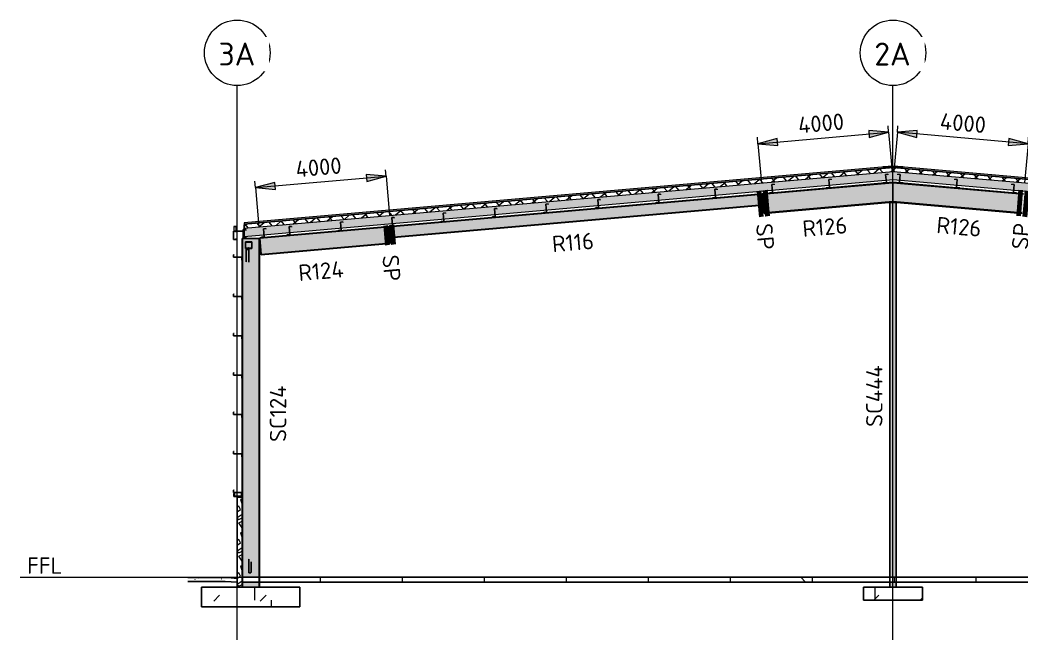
# Model space of a CAD drawing. Header units: millimetres. Extents: x 632 to 546626, y -3890 to 22200.
# Drawn here: x 280265 to 310822, y 3287 to 22200 of the extents above; entities that cross this region are included whole.
import ezdxf

# ---------------------------------------------------------------- set-up
doc = ezdxf.new("R2010")
doc.units = ezdxf.units.MM
for name, pattern in [('Dash', [7, 5, -2]), ('Hidden Double', [7, 5, -2]), ('Hidden Half', [3, 2, -1])]:
    doc.linetypes.add(name, pattern=pattern)
for name, color, linetype, lineweight in [('A-010-D_DIM', 211, 'Continuous', 13), ('A-010-D_DIM-200', 211, 'Continuous', 13), ('A-010-M_LINE', 90, 'Continuous', 13), ('A-200-M_WALL_EXT', 113, 'Continuous', 13), ('A-200-M_WALL_PAT', 111, 'Continuous', 13), ('A-230-H-FLOOR', 190, 'Continuous', 13), ('A-230-M_FLOOR', 192, 'Continuous', 13), ('A-230-MH_FLOOR', 190, 'Hidden Double', 13), ('A-270-M_ROOF', 132, 'Continuous', 13), ('S-160-M_FOUND', 171, 'Continuous', 13), ('S-160-MH_FOUND', 171, 'Hidden Half', 13), ('S-280-A_COLUMN', 171, 'Continuous', 18), ('S-280-A_STRUCT_FRAME', 2, 'Continuous', 18), ('S-280-M_COLUMN', 52, 'Continuous', 13), ('S-280-M_STRUCT_FRAME', 12, 'Continuous', 13), ('S-280-MH_COLUMN', 52, 'Hidden Half', 13), ('Z-000-T_TEXT', 131, 'Continuous', 25), ('Z-030-M_GRID', 191, 'Continuous', 13), ('Z-033_T_GRIDREF', 31, 'Continuous', 13), ('Z-230-A_LEVEL', 51, 'Continuous', 13), ('Z-230_A_LEVEL', 51, 'Continuous', 18)]:
    doc.layers.add(name, color=color, linetype=linetype, lineweight=lineweight)
doc.styles.add('ISOCPEUR_1', font='isocpeur.ttf', dxfattribs={"height": 700})
doc.styles.add('ISOCPEUR_2', font='isocpeur.ttf', dxfattribs={"height": 500})
doc.dimstyles.new('2_5___Arrow___Transparent', dxfattribs={"dimscale": 304.8, "dimtxt": 497.990588, "dimasz": 1.968504, "dimexe": 0.656168, "dimexo": 1.049869, "dimgap": 0.164042, "dimtad": 1, "dimdec": 0, "dimzin": 0, "dimdsep": 46, "dimtxsty": 'ISOCPEUR_2', "dimsah": 1, "dimcen": 0.09, "dimadec": 0, "dimazin": 0, "dimtfac": 1, "dimtdec": 4, "dimtix": 1, "dimtmove": 0, "dimatfit": 3, "dimfxl": 1, "dimtvp": 1, "dimtolj": 1, "dimtzin": 0, "dimlwd": 18, "dimlwe": 18, "dimarcsym": 2})
pattern_1 = [(45, (311928.6, 0), (-1414.214, 0), [750, -3000]), (45, (312928.6, 1000), (-1414.214, 0), [750, -3000]), (45, (313928.6, -300), (-1414.214, 0), [250, -2000]), (90, (313928.6, 500), (-500, 500), [500, -2000]), (315, (313928.6, 1000), (0, 2828.43), [500, -3000]), (0, (312928.6, 1000), (2000, 2000), [300, -1000]), (0, (310428.6, 2000), (2000, 2000), [300, -2000])]

# ---------------------------------------------------------------- blocks, each defined once
blk = doc.blocks.new('Ridge Capping - Ridge Capping-1882401-S6_501-SECTION A5')
at = {"layer": 'A-270-M_ROOF', "lineweight": 5, "transparency": 33554432}
blk.add_hatch(color=253, dxfattribs=at).paths.add_polyline_path([(4557998, 17716), (4558305, 17743), (4558612, 17716), (4558604, 17720), (4558302, 17745), (4558005, 17720)])
at = {"layer": 'A-270-M_ROOF', "color": 53, "lineweight": 5}
for p, q in [((4557998, 17716), (4558305, 17743)), ((4558305, 17746), (4558005, 17720)), ((4558604, 17720), (4558305, 17746)), ((4558305, 17743), (4558612, 17716)), ((4558005, 17720), (4557998, 17716)), ((4558612, 17716), (4558604, 17720))]:
    blk.add_line(p, q, dxfattribs=at)
blk = doc.blocks.new('25021-APA-ZZ-ZZ-M3-AR-000001_V3_rvt-5-S6_501-SECTION A5')
at = {"layer": 'A-270-M_ROOF', "transparency": 33554432}
for color, points in [(9, [(4578096, 15971), (4578096, 16011), (4558302, 17742), (4538514, 16011), (4538514, 15971), (4558305, 17703), (4577117, 16057)]), (253, [(4538228, 15749), (4538232, 15753), (4538209, 15766), (4538209, 15900), (4538264, 15900), (4538264, 15755), (4538514, 15755), (4538514, 15955), (4538509, 15955), (4538509, 15760), (4538269, 15760), (4538269, 15905), (4538204, 15905), (4538204, 15764)]), (253, [(4578381, 15748), (4578406, 15763), (4578406, 15904), (4578341, 15904), (4578341, 15759), (4578101, 15759), (4578101, 15954), (4578096, 15954), (4578096, 15754), (4578346, 15754), (4578346, 15899), (4578401, 15899), (4578401, 15766), (4578377, 15752)])]:
    blk.add_hatch(color=color, dxfattribs=at).paths.add_polyline_path(points)
at = {"layer": 'A-270-M_ROOF', "lineweight": 5}
h = blk.add_hatch(dxfattribs=at)
h.set_pattern_fill('FP_12', angle=-135, style=0, pattern_type=2)
h.set_pattern_definition([(40, (4563344.53, 1e-06), (-192.8363, 229.8133), []), (130, (4563344.53, 1e-06), (-229.8133, -192.8363), [])])
h.paths.add_polyline_path([(4538514, 15851), (4558305, 17582), (4578096, 15851), (4578096, 15971), (4558302, 17702), (4538514, 15971)])
at = {"layer": 'A-270-M_ROOF', "lineweight": 5, "transparency": 33554432}
blk.add_hatch(color=254, dxfattribs=at).paths.add_polyline_path([(4538514, 15600), (4558305, 17331), (4578096, 15600), (4578096, 15851), (4558302, 17582), (4538514, 15851), (4538514, 15685)])
at = {"layer": 'A-270-M_ROOF', "color": 53, "lineweight": 5}
for p, q in [((4558305, 17743), (4538514, 16011)), ((4578096, 16011), (4558305, 17743)), ((4558305, 17703), (4538514, 15971)), ((4538514, 15971), (4558305, 17703)), ((4538514, 15851), (4558305, 17582)), ((4578096, 15971), (4558305, 17703)), ((4558305, 17703), (4578096, 15971)), ((4558305, 17582), (4578096, 15851)), ((4538514, 15600), (4558305, 17331)), ((4558305, 17331), (4578096, 15600)), ((4538204, 15905), (4538204, 15764)), ((4538269, 15905), (4538204, 15905)), ((4538209, 15766), (4538209, 15900)), ((4538209, 15900), (4538264, 15900)), ((4538264, 15900), (4538264, 15755)), ((4538269, 15760), (4538269, 15905)), ((4538514, 15955), (4538509, 15955)), ((4538509, 15955), (4538509, 15760)), ((4538514, 16011), (4538514, 15971)), ((4538514, 15971), (4538514, 15600)), ((4538514, 15755), (4538514, 15955)), ((4578096, 15971), (4578096, 16011)), ((4578096, 15600), (4578096, 15971)), ((4578101, 15954), (4578096, 15954)), ((4578096, 15954), (4578096, 15754)), ((4578101, 15759), (4578101, 15954)), ((4578406, 15904), (4578341, 15904)), ((4578341, 15904), (4578341, 15759)), ((4578346, 15754), (4578346, 15899)), ((4578346, 15899), (4578401, 15899)), ((4578401, 15899), (4578401, 15766)), ((4578406, 15763), (4578406, 15904)), ((4538204, 15764), (4538228, 15749)), ((4538232, 15753), (4538209, 15766)), ((4538228, 15749), (4538232, 15753)), ((4538264, 15755), (4538514, 15755)), ((4538509, 15760), (4538269, 15760)), ((4578096, 15754), (4578346, 15754)), ((4578341, 15759), (4578101, 15759)), ((4578401, 15766), (4578377, 15752)), ((4578377, 15752), (4578381, 15748)), ((4578381, 15748), (4578406, 15763))]:
    blk.add_line(p, q, dxfattribs=at)
blk.add_blockref('Ridge Capping - Ridge Capping-1882401-S6_501-SECTION A5', (0, 0), dxfattribs=at)
blk = doc.blocks.new('NRP_Framing-Steel-Purlin Z - G915 - EZ250-19-4082401-S6_501-SECTION A5')
at = {"layer": 'S-280-M_STRUCT_FRAME', "color": 92, "lineweight": 25}
for p, q in [((4538195, 7861), (4538216, 7861)), ((4538195, 7790), (4538195, 7861)), ((4538195, 7861), (4538216, 7861)), ((4538195, 7790), (4538195, 7861)), ((4538445, 7790), (4538195, 7790)), ((4538445, 7790), (4538195, 7790)), ((4538424, 7714), (4538445, 7714)), ((4538424, 7714), (4538445, 7714)), ((4538445, 7714), (4538445, 7790)), ((4538445, 7714), (4538445, 7790))]:
    blk.add_line(p, q, dxfattribs=at)
blk = doc.blocks.new('NRP_Framing-Steel-Purlin Z - G914 - EZ250-15-4082369-S6_501-SECTION A5')
at = {"layer": 'S-280-M_STRUCT_FRAME', "color": 150, "lineweight": 25}
for p, q in [((4538194.614304, 15039.7), (4538214.614304, 15039.7)), ((4538194.614304, 14968.7), (4538194.614304, 15039.7)), ((4538194.614304, 15039.7), (4538214.614304, 15039.7)), ((4538194.614304, 14968.7), (4538194.614304, 15039.7)), ((4538444.614304, 14968.7), (4538194.614304, 14968.7)), ((4538444.614304, 14968.7), (4538194.614304, 14968.7)), ((4538425.114304, 14892.7), (4538444.614304, 14892.7)), ((4538425.114304, 14892.7), (4538444.614304, 14892.7)), ((4538444.614304, 14892.7), (4538444.614304, 14968.7)), ((4538444.614304, 14892.7), (4538444.614304, 14968.7))]:
    blk.add_line(p, q, dxfattribs=at)
blk = doc.blocks.new('NRP_Framing-Steel-Purlin Z - G915 - EZ250-19-4082402-S6_501-SECTION A5')
at = {"layer": 'S-280-M_STRUCT_FRAME', "color": 92, "lineweight": 25}
for p, q in [((4538194.614304, 11439.7), (4538215.614304, 11439.7)), ((4538194.614304, 11368.7), (4538194.614304, 11439.7)), ((4538194.614304, 11439.7), (4538215.614304, 11439.7)), ((4538194.614304, 11368.7), (4538194.614304, 11439.7)), ((4538444.614304, 11368.7), (4538194.614304, 11368.7)), ((4538444.614304, 11368.7), (4538194.614304, 11368.7)), ((4538444.614304, 11292.7), (4538444.614304, 11368.7)), ((4538444.614304, 11292.7), (4538444.614304, 11368.7)), ((4538423.614304, 11292.7), (4538444.614304, 11292.7)), ((4538423.614304, 11292.7), (4538444.614304, 11292.7))]:
    blk.add_line(p, q, dxfattribs=at)
blk = doc.blocks.new('NRP_Framing-Steel-Purlin C - G946 - EC250-24-4082628-S6_501-SECTION A5')
at = {"layer": 'S-280-M_STRUCT_FRAME', "color": 1, "lineweight": 25}
for p, q in [((4538195, 15756), (4538195, 15506)), ((4538195, 15756), (4538268, 15756)), ((4538268, 15756), (4538268, 15732)), ((4538195, 15506), (4538268, 15506)), ((4538268, 15530), (4538268, 15506))]:
    blk.add_line(p, q, dxfattribs=at)
blk = doc.blocks.new('NRP_Framing-Steel-PFC - B308 - 250PFC-4155613-S6_501-SECTION A5')
at = {"layer": 'S-280-M_STRUCT_FRAME', "linetype": 'Dash', "lineweight": 25}
blk.add_hatch(color=256, dxfattribs=at).paths.add_polyline_path([(4538205, 7661), (4538455, 7661), (4538455, 7751), (4538440, 7751), (4538440, 7669), (4538220, 7669), (4538220, 7751), (4538205, 7751)])
at = {"layer": 'S-280-M_STRUCT_FRAME', "lineweight": 25}
for p, q in [((4538205, 7751), (4538205, 7661)), ((4538220, 7751), (4538205, 7751)), ((4538205, 7661), (4538455, 7661)), ((4538220, 7669), (4538220, 7751)), ((4538440, 7669), (4538220, 7669)), ((4538455, 7751), (4538440, 7751)), ((4538440, 7751), (4538440, 7669)), ((4538455, 7661), (4538455, 7751))]:
    blk.add_line(p, q, dxfattribs=at)
blk = doc.blocks.new('NRP_Column-Steel-SHS - SC444 - 200x200x6_0SHS-4110093-S6_501-SECTION A5')
at = {"layer": 'S-280-MH_COLUMN', "lineweight": 25}
for p, q in [((4558211, 16637), (4558211, 5200)), ((4558399, 16637), (4558399, 5200)), ((4558211, 5200), (4558211, 5050)), ((4558399, 5200), (4558399, 5050)), ((4558211, 5050), (4558211, 4900)), ((4558399, 5050), (4558399, 4900))]:
    blk.add_line(p, q, dxfattribs=at)
blk = doc.blocks.new('NRP_Foundation-Pad Footing Fibre _v2_ - PF4 -1800 x 1800 x 400d-3893011-S6_501-SECTION A5')
at = {"layer": 'S-160-M_FOUND'}
h = blk.add_hatch(dxfattribs=at)
h.set_pattern_fill('FP_15', color=256, style=0, pattern_type=2)
h.set_pattern_definition([(45, (4563344.5, 0), (-1414.21, 0), [750, -3000]), (45, (4564344.5, 1000), (-1414.21, 0), [750, -3000]), (45, (4565344.5, -300), (-1414.21, 0), [250, -2000]), (90, (4565344.53, 500), (-500, 500), [500, -2000]), (315, (4565344.5, 1000), (0, 2828.43), [500, -3000]), (0, (4564344.5, 1000), (2000, 2000), [300, -1000]), (0, (4561844.5, 2000), (2000, 2000), [300, -2000])])
h.paths.add_polyline_path([(4558302, 4500), (4559205, 4500), (4559205, 4900), (4557405, 4900), (4557405, 4500)])
at = {"layer": 'S-160-M_FOUND', "lineweight": 25}
for p, q in [((4559205, 4900), (4557405, 4900)), ((4557405, 4900), (4557405, 4500)), ((4559205, 4500), (4559205, 4900)), ((4557405, 4500), (4559205, 4500))]:
    blk.add_line(p, q, dxfattribs=at)
blk = doc.blocks.new('NRP_Framing-Steel-EA - WB725 - 75x75x8EA-3966785-S6_501-SECTION A5')
at = {"layer": 'S-280-M_STRUCT_FRAME', "linetype": 'Dash', "lineweight": 25}
for p, q in [((4538655, 5763), (4538655, 5386)), ((4538663, 5763), (4538663, 5386)), ((4538730, 5669), (4538730, 5338)), ((4538663, 5386), (4538655, 5386)), ((4538655, 5386), (4538655, 5333)), ((4538655, 5333), (4538730, 5333)), ((4538663, 5338), (4538663, 5386)), ((4538730, 5338), (4538663, 5338)), ((4538730, 5333), (4538730, 5338))]:
    blk.add_line(p, q, dxfattribs=at)
blk = doc.blocks.new('NRP_Framing-Steel-EA - WB725 - 75x75x8EA-3966786-S6_501-SECTION A5')
at = {"layer": 'S-280-M_STRUCT_FRAME', "linetype": 'Dash', "lineweight": 25}
for p, q in [((4538647, 15207), (4538580, 15207)), ((4538580, 15207), (4538580, 15201)), ((4538580, 15201), (4538655, 15201)), ((4538580, 15201), (4538580, 14814)), ((4538655, 15255), (4538647, 15255)), ((4538647, 15255), (4538647, 15207)), ((4538655, 15201), (4538655, 15255)), ((4538655, 14814), (4538655, 15201))]:
    blk.add_line(p, q, dxfattribs=at)
blk = doc.blocks.new('NRP_Framing-Steel-Purlin C - P946 - EC250-24-4110020-S6_501-SECTION A5')
at = {"layer": 'S-280-M_STRUCT_FRAME', "color": 1, "lineweight": 25}
for p, q in [((4538490, 15808), (4538490, 15558)), ((4538490, 15808), (4538563, 15808)), ((4538510, 15683), (4538510, 15683)), ((4538563, 15808), (4538563, 15784)), ((4538490, 15558), (4538563, 15558)), ((4538563, 15582), (4538563, 15558))]:
    blk.add_line(p, q, dxfattribs=at)
at = {"layer": 'S-280-M_STRUCT_FRAME', "color": 1, "linetype": 'Dash', "lineweight": 25}
blk.add_line((4538510, 15683), (4538510, 15683), dxfattribs=at)
blk = doc.blocks.new('NRP_Framing-Steel-Purlin Z - P915 - EZ250-19-V62-S6_501-SECTION A5')
at = {"layer": 'S-280-M_STRUCT_FRAME', "color": 92, "lineweight": 25}
blk.add_line((4549312, 16598), (4549312, 16598), dxfattribs=at)
at = {"layer": 'S-280-M_STRUCT_FRAME', "color": 92, "linetype": 'Dash', "lineweight": 25}
blk.add_line((4549312, 16598), (4549312, 16598), dxfattribs=at)
blk = doc.blocks.new('NRP_Framing-Steel-Purlin Z - P915 - EZ250-19-V64-S6_501-SECTION A5')
at = {"layer": 'S-280-M_STRUCT_FRAME', "color": 92, "lineweight": 25}
for p, q in [((4549301, 16723), (4549371, 16729)), ((4549301, 16723), (4549371, 16729)), ((4549322, 16474), (4549301, 16723)), ((4549322, 16474), (4549301, 16723)), ((4549312, 16599), (4549312, 16599)), ((4549371, 16729), (4549373, 16708)), ((4549371, 16729), (4549373, 16708)), ((4549245, 16488), (4549247, 16467)), ((4549245, 16488), (4549247, 16467)), ((4549247, 16467), (4549322, 16474)), ((4549247, 16467), (4549322, 16474))]:
    blk.add_line(p, q, dxfattribs=at)
at = {"layer": 'S-280-M_STRUCT_FRAME', "color": 92, "linetype": 'Dash', "lineweight": 25}
blk.add_line((4549312, 16599), (4549312, 16599), dxfattribs=at)
blk = doc.blocks.new('NRP_Framing-Steel-Purlin Z - P914 - EZ250-15-V66-S6_501-SECTION A5')
at = {"layer": 'S-280-M_STRUCT_FRAME', "color": 150, "lineweight": 25}
blk.add_line((4558092, 17367), (4558092, 17367), dxfattribs=at)
at = {"layer": 'S-280-M_STRUCT_FRAME', "color": 150, "linetype": 'Dash', "lineweight": 25}
blk.add_line((4558092, 17367), (4558092, 17367), dxfattribs=at)
blk = doc.blocks.new('NRP_Framing-Steel-Purlin Z - P914 - EZ250-15-V67-S6_501-SECTION A5')
at = {"layer": 'S-280-M_STRUCT_FRAME', "color": 150, "lineweight": 25}
for p, q in [((4558081, 17491), (4558152, 17497)), ((4558081, 17491), (4558152, 17497)), ((4558103, 17242), (4558081, 17491)), ((4558103, 17242), (4558081, 17491)), ((4558152, 17497), (4558154, 17477)), ((4558152, 17497), (4558154, 17477)), ((4558026, 17255), (4558027, 17236)), ((4558026, 17255), (4558027, 17236)), ((4558027, 17236), (4558103, 17242)), ((4558027, 17236), (4558103, 17242)), ((4558092, 17367), (4558092, 17367))]:
    blk.add_line(p, q, dxfattribs=at)
at = {"layer": 'S-280-M_STRUCT_FRAME', "color": 150, "linetype": 'Dash', "lineweight": 25}
blk.add_line((4558092, 17367), (4558092, 17367), dxfattribs=at)
blk = doc.blocks.new('NRP_Framing-Steel-Purlin Z - P914 - EZ250-15-V68-S6_501-SECTION A5')
at = {"layer": 'S-280-M_STRUCT_FRAME', "color": 150, "lineweight": 25}
blk.add_line((4558517, 17367), (4558517, 17367), dxfattribs=at)
at = {"layer": 'S-280-M_STRUCT_FRAME', "color": 150, "linetype": 'Dash', "lineweight": 25}
blk.add_line((4558517, 17367), (4558517, 17367), dxfattribs=at)
blk = doc.blocks.new('NRP_Framing-Steel-Purlin Z - P914 - EZ250-15-V69-S6_501-SECTION A5')
at = {"layer": 'S-280-M_STRUCT_FRAME', "color": 150, "lineweight": 25}
for p, q in [((4558457, 17497), (4558456, 17477)), ((4558457, 17497), (4558456, 17477)), ((4558528, 17491), (4558457, 17497)), ((4558528, 17491), (4558457, 17497)), ((4558506, 17242), (4558528, 17491)), ((4558506, 17242), (4558528, 17491)), ((4558582, 17236), (4558506, 17242)), ((4558582, 17236), (4558506, 17242)), ((4558517, 17367), (4558517, 17367)), ((4558584, 17255), (4558582, 17236)), ((4558584, 17255), (4558582, 17236))]:
    blk.add_line(p, q, dxfattribs=at)
at = {"layer": 'S-280-M_STRUCT_FRAME', "color": 150, "linetype": 'Dash', "lineweight": 25}
blk.add_line((4558517, 17367), (4558517, 17367), dxfattribs=at)
blk = doc.blocks.new('NRP_Framing-Steel-Purlin Z - P915 - EZ250-19-4038796-S6_501-SECTION A5')
at = {"layer": 'S-280-M_STRUCT_FRAME', "color": 92, "lineweight": 25}
for p, q in [((4539050, 15596), (4539052, 15575)), ((4539050, 15596), (4539052, 15575)), ((4539105, 15831), (4539176, 15837)), ((4539105, 15831), (4539176, 15837)), ((4539127, 15582), (4539105, 15831)), ((4539127, 15582), (4539105, 15831)), ((4539116, 15707), (4539116, 15707)), ((4539176, 15837), (4539178, 15816)), ((4539176, 15837), (4539178, 15816)), ((4539052, 15575), (4539127, 15582)), ((4539052, 15575), (4539127, 15582))]:
    blk.add_line(p, q, dxfattribs=at)
at = {"layer": 'S-280-M_STRUCT_FRAME', "color": 92, "linetype": 'Dash', "lineweight": 25}
blk.add_line((4539116, 15707), (4539116, 15707), dxfattribs=at)
blk = doc.blocks.new('Grid - NRP_Grid-Head-320187-S6_501-SECTION A5')
at = {"layer": 'Z-033_T_GRIDREF'}
blk.add_circle((4578305, 21200), 1000, dxfattribs=at)
blk = doc.blocks.new('DIMBLOCK17-S6_501-SECTION A5')
at = {"layer": 'A-010-D_DIM-200', "lineweight": 18}
for points in [[(291432, 17434), (290825, 17487), (290843, 17277)], [(287447, 17086), (288054, 17032), (288036, 17243)]]:
    blk.add_hatch(color=256, dxfattribs=at).paths.add_polyline_path(points)
for p, q in [((287447, 17086), (291432, 17434)), ((291432, 17434), (290825, 17487)), ((290825, 17487), (290843, 17277)), ((290843, 17277), (291432, 17434)), ((291432, 17434), (291414, 17633)), ((291432, 17434), (291537, 16238)), ((287447, 17086), (287430, 17285)), ((288036, 17243), (287447, 17086)), ((288054, 17032), (288036, 17243)), ((287447, 17086), (288054, 17032)), ((287447, 17086), (287552, 15889))]:
    blk.add_line(p, q, dxfattribs=at)
at = {"layer": 'A-010-D_DIM-200', "color": 0, "lineweight": 18, "insert": (288648, 17897), "char_height": 500, "width": 1758.29, "attachment_point": 1, "rotation": 5, "line_spacing_factor": 1.149209, "style": 'ISOCPEUR_2'}
blk.add_mtext('4000', dxfattribs=at)
blk = doc.blocks.new('DIMBLOCK18-S6_501-SECTION A5')
at = {"layer": 'A-010-D_DIM-200', "lineweight": 18}
for points in [[(306755, 18775), (306148, 18828), (306167, 18617)], [(302770, 18426), (303377, 18373), (303359, 18584)]]:
    blk.add_hatch(color=256, dxfattribs=at).paths.add_polyline_path(points)
for p, q in [((306755, 18775), (306738, 18974)), ((302770, 18426), (306755, 18775)), ((306755, 18775), (306148, 18828)), ((306148, 18828), (306167, 18617)), ((306167, 18617), (306755, 18775)), ((306755, 18775), (306860, 17579)), ((302770, 18426), (302753, 18625)), ((303359, 18584), (302770, 18426)), ((302770, 18426), (303377, 18373)), ((302770, 18426), (302875, 17230)), ((303377, 18373), (303359, 18584))]:
    blk.add_line(p, q, dxfattribs=at)
at = {"layer": 'A-010-D_DIM-200', "color": 0, "lineweight": 18, "insert": (303972, 19237), "char_height": 500, "width": 1758.29, "attachment_point": 1, "rotation": 5, "line_spacing_factor": 1.149209, "style": 'ISOCPEUR_2'}
blk.add_mtext('4000', dxfattribs=at)
blk = doc.blocks.new('DIMBLOCK19-S6_501-SECTION A5')
at = {"layer": 'A-010-D_DIM-200', "lineweight": 18}
for points in [[(307022, 18775), (307611, 18617), (307629, 18828)], [(311007, 18426), (310418, 18584), (310400, 18373)]]:
    blk.add_hatch(color=256, dxfattribs=at).paths.add_polyline_path(points)
for p, q in [((307022, 18775), (307039, 18974)), ((307022, 18775), (306917, 17579)), ((307629, 18828), (307022, 18775)), ((311007, 18426), (307022, 18775)), ((307022, 18775), (307611, 18617)), ((307611, 18617), (307629, 18828)), ((310418, 18584), (310400, 18373)), ((310400, 18373), (311007, 18426)), ((311007, 18426), (310418, 18584)), ((311007, 18426), (310902, 17230)), ((311007, 18426), (311024, 18625))]:
    blk.add_line(p, q, dxfattribs=at)
at = {"layer": 'A-010-D_DIM-200', "color": 0, "lineweight": 18, "insert": (308346, 19365), "char_height": 500, "width": 1758.29, "attachment_point": 1, "rotation": 355, "line_spacing_factor": 1.149209, "style": 'ISOCPEUR_2'}
blk.add_mtext('4000', dxfattribs=at)
blk = doc.blocks.new('NRP_Splice _v3_ - NRP_Splice-3209833-S6_501-SECTION A5')
at = {"layer": 'Z-000-T_TEXT', "lineweight": 70}
for p, q in [((4542824, 15931), (4542876, 15334)), ((4542824, 15931), (4542876, 15334)), ((4543023, 15949), (4543075, 15351)), ((4543075, 15351), (4543023, 15949))]:
    blk.add_line(p, q, dxfattribs=at)
blk = doc.blocks.new('NRP_Splice _v3_ - NRP_Splice-3927271-S6_501-SECTION A5')
at = {"layer": 'Z-000-T_TEXT', "lineweight": 70}
for p, q in [((4554212, 16991), (4554281, 16194)), ((4554212, 16991), (4554281, 16194)), ((4554411, 17008), (4554481, 16212)), ((4554481, 16212), (4554411, 17008))]:
    blk.add_line(p, q, dxfattribs=at)
blk = doc.blocks.new('NRP_Splice _v3_ - NRP_Splice-3927285-S6_501-SECTION A5')
at = {"layer": 'Z-000-T_TEXT', "lineweight": 70}
for p, q in [((4562198, 17008), (4562129, 16212)), ((4562198, 17008), (4562129, 16212)), ((4562398, 16991), (4562328, 16194)), ((4562328, 16194), (4562398, 16991))]:
    blk.add_line(p, q, dxfattribs=at)

msp = doc.modelspace()

# ---------------------------------------------------------------- hatches: boundary and pattern name
at = {"layer": 'A-200-M_WALL_PAT'}
h = msp.add_hatch(dxfattribs=at)
h.set_pattern_fill('FP_22', color=250, angle=116.56505, style=0, pattern_type=2)
h.set_pattern_definition([(296.565, (312182.6, 152.4), (5e-05, 1016), [113.592, -2158.253]), (33.69, (312233.4, 50.8), (7e-05, 1016), [183.16, -3480.08]), (33.69, (313249.4, 50.8), (7e-05, 1016), [183.16, -3480.08]), (33.69, (314265.4, 50.8), (7e-05, 1016), [183.16, -3480.08]), (116.565, (312385.8, 152.4), (5e-05, 1016), [113.592, -2158.253]), (213.69, (312335, 254), (7e-05, 1016), [183.16, -3480.08]), (213.69, (313351, 254), (7e-05, 1016), [183.16, -3480.08]), (213.69, (314367, 254), (7e-05, 1016), [183.16, -3480.08]), (26.565, (312589, 152.4), (5e-05, 1016), [227.185, -2044.66]), (26.565, (313605, 152.4), (5e-05, 1016), [227.185, -2044.66]), (270, (312792.2, 254), (1016, 0.0009), [101.6, -914.4]), (225, (312792.2, 152.4), (-0.002, 1016), [143.684, -1293.157]), (135, (312690.6, 50.8), (-0.0009, 1016), [143.684, -1293.157]), (288.435, (312385.8, 457.2), (-0.002, 1015.9997), [160.644, -3052.23]), (18.435, (312436.6, 304.8), (-0.002, 1016), [160.64, -3052.23]), (18.435, (313452.6, 304.8), (-0.002, 1016), [160.64, -3052.23]), (18.435, (314468.6, 304.8), (-0.002, 1016), [160.64, -3052.23]), (135, (312589, 355.6), (-0.0009, 1016), [143.684, -1293.157]), (180, (312487.4, 457.2), (0.0009, -1016), [101.6, -914.4]), (251.565, (312131.8, 711.2), (0.0004, 1015.9997), [160.644, -3052.23]), (315, (312081, 558.8), (-0.0009, 1016), [143.684, -1293.157]), (71.565, (312182.6, 457.2), (0.0004, 1015.9997), [160.644, -3052.23]), (135, (312233.4, 609.6), (-0.0009, 1016), [143.684, -1293.157]), (225, (312538.2, 711.2), (-0.002, 1016), [143.684, -1293.157]), (123.69, (312436.6, 609.6), (7e-05, 1016), [183.16, -3480.08]), (123.69, (313452.6, 609.6), (7e-05, 1016), [183.16, -3480.08]), (26.565, (312335, 762), (5e-05, 1016), [113.59, -2158.25]), (26.565, (313351, 762), (5e-05, 1016), [113.59, -2158.25]), (315, (312436.6, 812.8), (-0.0009, 1016), [143.684, -1293.157]), (213.69, (312893.8, 965.2), (7e-05, 1016), [183.16, -3480.08]), (213.69, (313909.8, 965.2), (7e-05, 1016), [183.16, -3480.08]), (213.69, (314925.8, 965.2), (7e-05, 1016), [183.16, -3480.08]), (296.565, (312741.4, 863.6), (5e-05, 1016), [113.592, -2158.253]), (45, (312792.2, 762), (-0.0009, 1016), [143.684, -1293.157]), (90, (312893.8, 863.6), (-1016, -0.0009), [101.6, -914.4]), (213.69, (312436.6, 1016), (7e-05, 1016), [183.16, -3480.08]), (213.69, (313452.6, 1016), (7e-05, 1016), [183.16, -3480.08]), (213.69, (314468.6, 1016), (7e-05, 1016), [183.16, -3480.08]), (315, (312284.2, 914.4), (-0.0009, 1016), [71.842, -1365]), (26.565, (312335, 863.6), (5e-05, 1016), [113.59, -2158.25]), (26.565, (313351, 863.6), (5e-05, 1016), [113.59, -2158.25]), (90, (312436.6, 914.4), (-1016, -0.0009), [101.6, -914.4]), (333.435, (312030.2, 965.2), (-0.002, 1016), [113.59, -2158.25]), (333.435, (313046.2, 965.2), (-0.002, 1016), [113.59, -2158.25]), (243.435, (312131.8, 914.4), (-0.002, 1016), [113.592, -2158.253]), (161.565, (312081, 812.8), (0.0004, 1016), [160.64, -3052.23]), (161.565, (313097, 812.8), (0.0004, 1016), [160.64, -3052.23]), (161.565, (314113, 812.8), (0.0004, 1016), [160.64, -3052.23]), (45, (311928.6, 863.6), (-0.0009, 1016), [143.684, -1293.157]), (26.565, (311979.4, -9e-05), (5e-05, 1016), [113.59, -2158.25]), (26.565, (312995.4, -0.0001), (5e-05, 1016), [113.59, -2158.25]), (116.565, (312081, 50.8), (5e-05, 1016), [113.592, -2158.253]), (206.565, (312030.2, 152.4), (5e-05, 1016), [113.59, -2158.25]), (206.565, (313046.2, 152.4), (5e-05, 1016), [113.59, -2158.25]), (296.565, (311928.6, 101.6), (5e-05, 1016), [113.592, -2158.253]), (14.036, (312690.6, 457.2), (0.003, 1016), [209.45, -3979.62]), (14.036, (313706.6, 457.2), (0.003, 1016), [209.45, -3979.62]), (14.036, (314722.6, 457.2), (0.003, 1016), [209.45, -3979.62]), (14.036, (315738.6, 457.2), (0.003, 1016), [209.45, -3979.62]), (135, (312893.8, 508), (-0.0009, 1016), [143.684, -1293.157]), (198.435, (312792.2, 609.6), (-0.002, 1016), [160.64, -3052.23]), (198.435, (313808.2, 609.6), (-0.002, 1016), [160.64, -3052.23]), (198.435, (314824.2, 609.6), (-0.002, 1016), [160.64, -3052.23]), (296.565, (312639.8, 558.8), (5e-05, 1016), [113.592, -2158.253]), (333.435, (311979.4, 304.8), (-0.002, 1016), [113.59, -2158.25]), (333.435, (312995.4, 304.8), (-0.002, 1016), [113.59, -2158.25]), (45, (312081, 254), (-0.0009, 1016), [71.842, -1365]), (116.565, (312131.8, 304.8), (5e-05, 1016), [113.592, -2158.253]), (225, (312081, 406.4), (-0.002, 1016), [143.684, -1293.157])])
h.paths.add_polyline_path([(286888.7, 4900), (287038.7, 4900), (287038.7, 7640), (286888.7, 7640), (286888.7, 5043.7)])
at = {"layer": 'A-230-H-FLOOR', "lineweight": 5}
for points in [[(285383.6, 5187.6), (286524.6, 5187.6), (286347.3, 5196.2), (285383.6, 5196.2)], [(286888.7, 5045.3), (286888.3, 5046.9), (286865.4, 5046.9)]]:
    msp.add_hatch(color=256, dxfattribs=at).paths.add_polyline_path(points)
at = {"layer": 'A-230-H-FLOOR'}
h = msp.add_hatch(dxfattribs=at)
h.set_pattern_fill('FP_15', color=256, style=0, pattern_type=2)
h.set_pattern_definition(pattern_1)
h.paths.add_polyline_path([(323013.3, 5050), (326738.7, 5050), (326738.7, 5200), (287038.7, 5200), (287038.7, 5050), (317637.7, 5050)])
h = msp.add_hatch(dxfattribs=at)
h.set_pattern_fill('FP_16', color=256, style=0, pattern_type=2)
h.set_pattern_definition([(50, (311928.6, 0), (728.737, -63.756), [76.2, -838.2]), (355, (311928.6, 0), (-140.972, 764.228), [60.96, -670.56]), (100.451, (311989.34, -5.3), (587.77, 700.467), [64.76, -712.36]), (46.184, (311928.6, 203.2), (1084.316, -168.17), [114.3, -1257.3]), (96.636, (312019, 189.2), (949.61, 989.71), [97.14, -1068.54]), (351.184, (311928.6, 203.2), (949.62, 989.7), [91.44, -1005.84]), (21, (312030.2, 152.4), (606.458, -409.06), [76.2, -838.2]), (326, (312030.2, 152.4), (247.208, 736.753), [60.96, -670.56]), (71.451, (312080.75, 118.3), (853.668, 327.685), [64.76, -712.36]), (37.5, (311928.6, 0), (12.3547, 338.22), [6.706, -655.726, 6.706, -674.014, -673.1]), (37.5, (311928.6, 0), (12.3547, 338.22), [-1343.152, 6.706, -666.394]), (7.5, (311928.6, 0), (267.279, 400.722), [6.706, -381.406, 6.706, -640.486, -256.54]), (7.5, (311928.6, 0), (267.279, 400.722), [-1035.304, 6.706, -249.834]), (327.5, (311702.04, 0), (542.3633, -22.9153), [6.706, -247.294, 6.706, -785.774, -1051.56]), (327.5, (311702.04, 0), (542.3633, -22.9153), [-1046.48, 6.706, -1044.854]), (317.5, (311600.44, 0), (592.517, 101.707), [6.706, -323.494, 6.706, -519.582, -746.76]), (317.5, (311600.44, 0), (592.517, 101.707), [-856.488, 6.706, -740.054])])
h.paths.add_polyline_path([(286888.7, 5046.9), (286888.7, 5166.9), (286704.9, 5178.9), (286524.5, 5187.6), (285383.6, 5185.7), (285383.6, 5067.6), (286524.5, 5067.6), (286727.6, 5057.4)])
at = {"layer": 'S-160-M_FOUND'}
h = msp.add_hatch(dxfattribs=at)
h.set_pattern_fill('FP_15', color=256, style=0, pattern_type=2)
h.set_pattern_definition(pattern_1)
h.paths.add_polyline_path([(288071.5, 4300), (288802.8, 4300), (288802.8, 4900), (285802.8, 4900), (285802.8, 4300)])
at = {"layer": 'S-280-M_COLUMN', "lineweight": 5}
h = msp.add_hatch(color=256, dxfattribs=at)
h.paths.add_polyline_path([(306796.2, 4900), (306803.7, 4900), (306803.7, 5050), (306788.7, 5050), (306790.7, 4900), (306793.4, 4900)])
h.paths.add_polyline_path([(306788.7, 5200), (306803.7, 5200), (306803.7, 16636.7), (306788.7, 16636.7), (306788.7, 8318.5)])
h = msp.add_hatch(color=256, dxfattribs=at)
h.paths.add_polyline_path([(306973.7, 4900), (306973.7, 5050), (306803.7, 5050), (306803.7, 4900), (306886.3, 4900)])
h.paths.add_polyline_path([(306973.7, 5200), (306973.7, 16636.7), (306803.7, 16636.7), (306803.7, 5200), (306886.3, 5200)])
h = msp.add_hatch(color=256, dxfattribs=at)
h.paths.add_polyline_path([(306973.7, 4900), (306988.7, 4900), (306986.7, 5050), (306973.7, 5050)])
h.paths.add_polyline_path([(306981.3, 5200), (306988.7, 5200), (306986.7, 16636.7), (306973.7, 16636.7), (306974, 5200), (306981.1, 5200)])
h = msp.add_hatch(color=256, dxfattribs=at)
h.paths.add_polyline_path([(287038.7, 4900), (287051.9, 4900), (287051.9, 5050), (287038.7, 5050), (287038.7, 5043.7)])
h.paths.add_polyline_path([(287038.7, 5200), (287051.9, 5200), (287051.9, 15532.3), (287038.7, 15532.3), (287038.7, 6894.4)])
h = msp.add_hatch(color=256, dxfattribs=at)
h.paths.add_polyline_path([(287060.3, 4900), (287065.9, 4900), (287065.9, 5050), (287051.9, 5050), (287053.8, 4900), (287058.9, 4900)])
h.paths.add_polyline_path([(287056.3, 5200), (287065.9, 5200), (287065.9, 15532.3), (287051.9, 15532.3), (287053.8, 5200), (287056.3, 5200)])
h = msp.add_hatch(color=256, dxfattribs=at)
h.paths.add_polyline_path([(287539.7, 4900), (287539.7, 5050), (287065.9, 5050), (287065.9, 4900)])
h.paths.add_polyline_path([(287539.7, 5200), (287539.7, 15532.3), (287065.9, 15532.3), (287065.9, 5200)])
h.paths.add_polyline_path([(287138.7, 15230.6), (287138.7, 15430.6), (287338.7, 15430.6), (287338.7, 15230.6), (287144.7, 15230.6)])
h.paths.add_polyline_path([(287144.7, 15236.6), (287332.7, 15236.6), (287332.7, 15424.6), (287144.7, 15424.6)])
h = msp.add_hatch(color=256, dxfattribs=at)
h.paths.add_polyline_path([(287539.7, 4900), (287553.7, 4900), (287551.7, 5050), (287539.7, 5050), (287539.7, 5043.7)])
h.paths.add_polyline_path([(287551.2, 5200), (287553.7, 5200), (287551.4, 15532.3), (287539.7, 15532.3), (287540, 5200), (287549.6, 5200)])
h = msp.add_hatch(color=256, dxfattribs=at)
h.paths.add_polyline_path([(287566.9, 4900), (287566.9, 5050), (287553.7, 5050), (287553.7, 4900)])
h.paths.add_polyline_path([(287566.9, 5200), (287566.9, 15532.3), (287553.7, 15532.3), (287553.7, 5200)])
at = {"layer": 'S-280-M_STRUCT_FRAME', "lineweight": 5}
for points in [[(302905.5, 16886.4), (306888.7, 17234.9), (306888.7, 17249.8), (302904.2, 16901.2)], [(302955.4, 16316.2), (306888.7, 16660.3), (306888.7, 17234.9), (302905.5, 16886.4), (302934.1, 16559.1)], [(310871.8, 16886.4), (310873.1, 16901.2), (306888.7, 17249.8), (306888.7, 17234.9), (309574.2, 17000)], [(310822, 16316.2), (310871.8, 16886.4), (306888.7, 17234.9), (306888.7, 16660.3), (309574.2, 16425.4)], [(291511.8, 15894.7), (302904.2, 16892.5), (302903.5, 16901.1), (291511, 15904.4), (291511.6, 15897.4)], [(291540.8, 15563.4), (302933.3, 16560.1), (302904.2, 16891.4), (291511.8, 15894.7), (291512.1, 15891.2)], [(291541.7, 15553.7), (302934.1, 16550.5), (302933.3, 16560.1), (291540.8, 15563.4)], [(302956.7, 16301.5), (306888.7, 16645.5), (306888.7, 16660.3), (302955.4, 16316.2)], [(310820.7, 16301.5), (310822, 16316.2), (306888.7, 16660.3), (306888.7, 16645.5), (309574.2, 16410.5)], [(287578.6, 15547.1), (291511.6, 15891.2), (291510.4, 15904.4), (287577.5, 15560.3)], [(287622.3, 15047.2), (291555.3, 15391.3), (291511.6, 15891.2), (287578.6, 15547.1), (287607, 15222.5)], [(287623.5, 15034.1), (291556.5, 15378.2), (291555.3, 15391.3), (287622.3, 15047.2)]]:
    msp.add_hatch(color=256, dxfattribs=at).paths.add_polyline_path(points)
h = msp.add_hatch(color=256, dxfattribs=at)
h.paths.add_polyline_path([(287338.7, 15230.6), (287338.7, 15430.6), (287138.7, 15430.6), (287138.7, 15230.6)])
h.paths.add_polyline_path([(287144.7, 15236.6), (287144.7, 15424.6), (287332.7, 15424.6), (287332.7, 15236.6)])

# ---------------------------------------------------------------- linework, layer by layer
at = {"layer": 'A-010-M_LINE', "lineweight": 25}
for p, q in [((306888.7, 17249.8), (306887.8, 17259.7)), ((306888.6, 17249.8), (306889.5, 17259.7)), ((302903.9, 16901.2), (302903, 16911.1)), ((291565.3, 15909.2), (291564.4, 15919.1)), ((287580.5, 15560.5), (287579.7, 15570.5))]:
    msp.add_line(p, q, dxfattribs=at)
at = {"layer": 'A-200-M_WALL_EXT', "lineweight": 25}
for p, q in [((287038.7, 7640), (286888.7, 7640)), ((286888.7, 7640), (286888.7, 4900)), ((287038.7, 4900), (287038.7, 7640)), ((286888.7, 4900), (287038.7, 4900))]:
    msp.add_line(p, q, dxfattribs=at)
at = {"layer": 'A-230-M_FLOOR', "lineweight": 25}
for p, q in [((326738.7, 5200), (287038.7, 5200)), ((287038.7, 5200), (287038.7, 5050)), ((285383.6, 5067.6), (286524.5, 5067.6)), ((286524.5, 5067.6), (286704.9, 5058.9)), ((286704.9, 5178.9), (286524.6, 5187.6)), ((286888.7, 5166.9), (286704.9, 5178.9)), ((286704.9, 5058.9), (286888.7, 5046.9)), ((286888.7, 5046.9), (286888.7, 5166.9)), ((287038.7, 5050), (326738.7, 5050))]:
    msp.add_line(p, q, dxfattribs=at)
at = {"layer": 'A-230-MH_FLOOR', "lineweight": 25}
for p, q in [((286347.2, 5196.2), (286524.5, 5187.6)), ((286524.5, 5187.6), (285383.6, 5187.6))]:
    msp.add_line(p, q, dxfattribs=at)
at = {"layer": 'S-160-M_FOUND', "lineweight": 25}
for p, q in [((288802.8, 4900), (285802.8, 4900)), ((285802.8, 4900), (285802.8, 4300)), ((288802.8, 4300), (288802.8, 4900)), ((285802.8, 4300), (288802.8, 4300))]:
    msp.add_line(p, q, dxfattribs=at)
at = {"layer": 'S-280-M_COLUMN', "lineweight": 25}
for p, q in [((306788.7, 16636.7), (306788.7, 5200)), ((306788.9, 16636.7), (306803.7, 16636.7)), ((306973.7, 16636.7), (306803.7, 16636.7)), ((306973.7, 16636.7), (306988.5, 16636.7)), ((306988.7, 5200), (306988.7, 16636.7)), ((287038.7, 15532.3), (287038.7, 7751.4)), ((287051.9, 15532.3), (287038.7, 15532.3)), ((287051.9, 15532.3), (287051.9, 5200)), ((287065.9, 15532.3), (287051.9, 15532.3)), ((287539.7, 15532.3), (287065.9, 15532.3)), ((287553.7, 15532.3), (287539.7, 15532.3)), ((287553.7, 15532.3), (287553.7, 5200)), ((287566.9, 15532.3), (287553.7, 15532.3)), ((287566.9, 5200), (287566.9, 15532.3)), ((287038.7, 7661.4), (287038.7, 7640)), ((287051.9, 5050), (287051.9, 4900)), ((287553.7, 5050), (287553.7, 4900)), ((287566.9, 4900), (287566.9, 5050)), ((306788.7, 5050), (306788.7, 4900)), ((306988.7, 4900), (306988.7, 5050))]:
    msp.add_line(p, q, dxfattribs=at)
at = {"layer": 'S-280-M_STRUCT_FRAME', "lineweight": 25}
for p, q in [((302904.2, 16901.2), (306888.7, 17249.8)), ((302905.5, 16886.4), (306888.7, 17234.9)), ((306888.7, 17249.8), (310873.1, 16901.2)), ((306888.7, 17249.8), (306888.7, 17234.9)), ((306888.7, 17234.9), (306888.7, 17249.8)), ((306888.7, 17234.9), (310871.8, 16886.4)), ((306888.7, 17234.9), (306888.7, 16660.3)), ((306888.7, 16660.4), (306888.7, 17234.9)), ((291511, 15904.4), (302903.5, 16901.1)), ((291511.8, 15894.7), (302904.3, 16891.4)), ((302903.5, 16901.1), (302904.3, 16891.4)), ((302905.5, 16886.4), (302904.2, 16901.2)), ((302904.3, 16891.4), (302933.3, 16560.1)), ((302955.4, 16316.2), (302905.5, 16886.4)), ((291540.8, 15563.4), (302933.3, 16560.1)), ((291541.7, 15553.7), (302934.1, 16550.5)), ((302933.3, 16560.1), (302934.1, 16550.5)), ((302955.4, 16316.2), (306888.7, 16660.3)), ((302956.7, 16301.5), (306888.7, 16645.5)), ((306888.7, 16660.3), (310822, 16316.2)), ((306888.7, 16660.3), (306888.7, 16645.5)), ((306888.7, 16645.5), (306888.7, 16660.3)), ((306888.7, 16645.5), (310820.7, 16301.5)), ((302956.7, 16301.5), (302955.4, 16316.2)), ((310822, 16316.2), (310820.7, 16301.5)), ((287577.5, 15560.3), (291510.4, 15904.4)), ((287578.6, 15547.1), (291511.6, 15891.2)), ((291510.4, 15904.4), (291511.6, 15891.2)), ((291511.8, 15894.7), (291511, 15904.4)), ((291511.6, 15891.2), (291555.3, 15391.3)), ((291540.8, 15563.4), (291511.8, 15894.7)), ((287338.7, 15430.6), (287138.7, 15430.6)), ((287138.7, 15430.6), (287138.7, 15230.6)), ((287144.7, 15424.6), (287332.7, 15424.6)), ((287144.7, 15236.6), (287144.7, 15424.6)), ((287332.7, 15424.6), (287332.7, 15236.6)), ((287338.7, 15230.6), (287338.7, 15430.6)), ((287578.6, 15547.1), (287577.5, 15560.3)), ((287622.3, 15047.2), (287578.6, 15547.1)), ((287622.3, 15047.2), (291555.3, 15391.3)), ((287623.5, 15034.1), (291556.5, 15378.2)), ((291541.7, 15553.7), (291540.8, 15563.4)), ((291555.3, 15391.3), (291556.5, 15378.2)), ((287138.7, 15230.6), (287338.7, 15230.6)), ((287332.7, 15236.6), (287144.7, 15236.6)), ((287623.5, 15034.1), (287622.3, 15047.2))]:
    msp.add_line(p, q, dxfattribs=at)
at = {"layer": 'S-280-MH_COLUMN', "lineweight": 25}
for p, q in [((287051.9, 5200), (287051.9, 5050)), ((287553.7, 5200), (287553.7, 5050)), ((287566.9, 5050), (287566.9, 5200)), ((306788.7, 5200), (306788.7, 5050)), ((306988.7, 5050), (306988.7, 5200))]:
    msp.add_line(p, q, dxfattribs=at)
at = {"layer": 'Z-030-M_GRID'}
for p, q in [((286888.7, 3286.9), (286888.7, 20200)), ((306888.7, 3286.9), (306888.7, 20200))]:
    msp.add_line(p, q, dxfattribs=at)
at = {"layer": 'Z-230-A_LEVEL'}
msp.add_line((280264.9, 5200), (333504.3, 5200), dxfattribs=at)

# ---------------------------------------------------------------- block references
at = {"color": 10, "lineweight": 5}
msp.add_blockref('25021-APA-ZZ-ZZ-M3-AR-000001_V3_rvt-5-S6_501-SECTION A5', (-4251415.9, 0), dxfattribs=at)
at = {"layer": 'S-160-MH_FOUND', "lineweight": 25}
msp.add_blockref('NRP_Foundation-Pad Footing Fibre _v2_ - PF4 -1800 x 1800 x 400d-3893011-S6_501-SECTION A5', (-4251415.9, 0), dxfattribs=at)
at = {"layer": 'S-280-M_STRUCT_FRAME', "color": 150, "linetype": 'Dash', "lineweight": 25}
for name, p in [('NRP_Framing-Steel-Purlin Z - P914 - EZ250-15-V67-S6_501-SECTION A5', (-4251415.9, 0)), ('NRP_Framing-Steel-Purlin Z - P914 - EZ250-15-V69-S6_501-SECTION A5', (-4251415.9, 0)), ('NRP_Framing-Steel-Purlin Z - P914 - EZ250-15-V67-S6_501-SECTION A5', (-4254887.5, -303.7)), ('NRP_Framing-Steel-Purlin Z - P914 - EZ250-15-V67-S6_501-SECTION A5', (-4253151.7, -151.9)), ('NRP_Framing-Steel-Purlin Z - P914 - EZ250-15-V66-S6_501-SECTION A5', (-4253151.7, -151.9)), ('NRP_Framing-Steel-Purlin Z - P914 - EZ250-15-V66-S6_501-SECTION A5', (-4251415.9, 0)), ('NRP_Framing-Steel-Purlin Z - P914 - EZ250-15-V68-S6_501-SECTION A5', (-4251415.9, 0)), ('NRP_Framing-Steel-Purlin Z - P914 - EZ250-15-V69-S6_501-SECTION A5', (-4249680.2, -151.9)), ('NRP_Framing-Steel-Purlin Z - P914 - EZ250-15-V68-S6_501-SECTION A5', (-4249680.2, -151.9)), ('NRP_Framing-Steel-Purlin Z - P914 - EZ250-15-V69-S6_501-SECTION A5', (-4247944.4, -303.7)), ('NRP_Framing-Steel-Purlin Z - P914 - EZ250-15-V67-S6_501-SECTION A5', (-4258359, -607.4)), ('NRP_Framing-Steel-Purlin Z - P914 - EZ250-15-V67-S6_501-SECTION A5', (-4256623.2, -455.6)), ('NRP_Framing-Steel-Purlin Z - P914 - EZ250-15-V66-S6_501-SECTION A5', (-4256623.2, -455.6)), ('NRP_Framing-Steel-Purlin Z - P914 - EZ250-15-V66-S6_501-SECTION A5', (-4254887.5, -303.7)), ('NRP_Framing-Steel-Purlin Z - P914 - EZ250-15-V68-S6_501-SECTION A5', (-4247944.4, -303.7)), ('NRP_Framing-Steel-Purlin Z - P914 - EZ250-15-V66-S6_501-SECTION A5', (-4258359, -607.4))]:
    msp.add_blockref(name, p, dxfattribs=at)
at = {"layer": 'S-280-M_STRUCT_FRAME', "color": 92, "linetype": 'Dash', "lineweight": 25}
for name, p in [('NRP_Framing-Steel-Purlin Z - P915 - EZ250-19-V64-S6_501-SECTION A5', (-4253001.3, -138.7)), ('NRP_Framing-Steel-Purlin Z - P915 - EZ250-19-V64-S6_501-SECTION A5', (-4251415.9, 0)), ('NRP_Framing-Steel-Purlin Z - P915 - EZ250-19-V62-S6_501-SECTION A5', (-4251415.9, 0)), ('NRP_Framing-Steel-Purlin Z - P915 - EZ250-19-V64-S6_501-SECTION A5', (-4256132.1, -412.6)), ('NRP_Framing-Steel-Purlin Z - P915 - EZ250-19-V64-S6_501-SECTION A5', (-4254566.7, -275.7)), ('NRP_Framing-Steel-Purlin Z - P915 - EZ250-19-V62-S6_501-SECTION A5', (-4254566.7, -275.7)), ('NRP_Framing-Steel-Purlin Z - P915 - EZ250-19-V62-S6_501-SECTION A5', (-4253001.3, -138.7)), ('NRP_Framing-Steel-Purlin Z - P915 - EZ250-19-V64-S6_501-SECTION A5', (-4260828.4, -823.5)), ('NRP_Framing-Steel-Purlin Z - P915 - EZ250-19-V64-S6_501-SECTION A5', (-4259262.9, -686.5)), ('NRP_Framing-Steel-Purlin Z - P915 - EZ250-19-V62-S6_501-SECTION A5', (-4259262.9, -686.5)), ('NRP_Framing-Steel-Purlin Z - P915 - EZ250-19-V64-S6_501-SECTION A5', (-4257697.5, -549.6)), ('NRP_Framing-Steel-Purlin Z - P915 - EZ250-19-V62-S6_501-SECTION A5', (-4257697.5, -549.6)), ('NRP_Framing-Steel-Purlin Z - P915 - EZ250-19-V62-S6_501-SECTION A5', (-4256132.1, -412.6)), ('NRP_Framing-Steel-Purlin Z - P915 - EZ250-19-4038796-S6_501-SECTION A5', (-4251415.9, 0)), ('NRP_Framing-Steel-Purlin Z - P915 - EZ250-19-V62-S6_501-SECTION A5', (-4261611.1, -892)), ('NRP_Framing-Steel-Purlin Z - P915 - EZ250-19-V62-S6_501-SECTION A5', (-4260828.4, -823.5))]:
    msp.add_blockref(name, p, dxfattribs=at)
at = {"layer": 'S-280-M_STRUCT_FRAME', "color": 1, "lineweight": 25}
msp.add_blockref('NRP_Framing-Steel-Purlin C - G946 - EC250-24-4082628-S6_501-SECTION A5', (-4251415.9, 0), dxfattribs=at)
at = {"layer": 'S-280-M_STRUCT_FRAME', "color": 1, "linetype": 'Dash', "lineweight": 25}
msp.add_blockref('NRP_Framing-Steel-Purlin C - P946 - EC250-24-4110020-S6_501-SECTION A5', (-4251415.9, 0), dxfattribs=at)
at = {"layer": 'S-280-M_STRUCT_FRAME', "color": 150, "lineweight": 25}
for p in [(-4251415.9, 0), (-4251415.9, -1200), (-4251415.9, -2400)]:
    msp.add_blockref('NRP_Framing-Steel-Purlin Z - G914 - EZ250-15-4082369-S6_501-SECTION A5', p, dxfattribs=at)
at = {"layer": 'S-280-M_STRUCT_FRAME', "linetype": 'Dash', "lineweight": 25}
for name in ['NRP_Framing-Steel-EA - WB725 - 75x75x8EA-3966786-S6_501-SECTION A5', 'NRP_Framing-Steel-EA - WB725 - 75x75x8EA-3966785-S6_501-SECTION A5']:
    msp.add_blockref(name, (-4251415.9, 0), dxfattribs=at)
at = {"layer": 'S-280-M_STRUCT_FRAME', "color": 92, "lineweight": 25}
for name, p in [('NRP_Framing-Steel-Purlin Z - G915 - EZ250-19-4082402-S6_501-SECTION A5', (-4251415.9, 0)), ('NRP_Framing-Steel-Purlin Z - G915 - EZ250-19-4082401-S6_501-SECTION A5', (-4251415.9, 2378.7)), ('NRP_Framing-Steel-Purlin Z - G915 - EZ250-19-4082401-S6_501-SECTION A5', (-4251415.9, 1178.7)), ('NRP_Framing-Steel-Purlin Z - G915 - EZ250-19-4082401-S6_501-SECTION A5', (-4251415.9, 0))]:
    msp.add_blockref(name, p, dxfattribs=at)
at = {"layer": 'S-280-M_STRUCT_FRAME', "lineweight": 25}
msp.add_blockref('NRP_Framing-Steel-PFC - B308 - 250PFC-4155613-S6_501-SECTION A5', (-4251415.9, 0), dxfattribs=at)
at = {"layer": 'S-280-MH_COLUMN', "lineweight": 25}
msp.add_blockref('NRP_Column-Steel-SHS - SC444 - 200x200x6_0SHS-4110093-S6_501-SECTION A5', (-4251415.9, 0), dxfattribs=at)
at = {"layer": 'Z-000-T_TEXT', "lineweight": 70}
for name in ['NRP_Splice _v3_ - NRP_Splice-3927271-S6_501-SECTION A5', 'NRP_Splice _v3_ - NRP_Splice-3927285-S6_501-SECTION A5', 'NRP_Splice _v3_ - NRP_Splice-3209833-S6_501-SECTION A5']:
    msp.add_blockref(name, (-4251415.9, 0), dxfattribs=at)
at = {"layer": 'Z-033_T_GRIDREF'}
for p in [(-4291415.9, 0), (-4271415.9, 0)]:
    msp.add_blockref('Grid - NRP_Grid-Head-320187-S6_501-SECTION A5', p, dxfattribs=at)

# ---------------------------------------------------------------- texts
at = {"layer": 'S-280-A_COLUMN', "lineweight": 13, "char_height": 500, "attachment_point": 1, "rotation": 90, "style": 'ISOCPEUR_2'}
for s, insert, width in [('SC444', (306069.2, 9786.5), 2356.961), ('SC124', (287883.3, 9327.3), 2132.489)]:
    msp.add_mtext(s, dxfattribs=dict(at, insert=insert, width=width))
at = {"layer": 'S-280-A_STRUCT_FRAME', "lineweight": 13, "char_height": 500, "attachment_point": 1, "style": 'ISOCPEUR_2'}
for s, insert, width, rotation in [('R126', (308241.8, 16202), 1651.476, 355), ('R126', (304106.1, 16076.9), 1651.476, 5), ('R116', (296469.7, 15608.8), 1523.206, 5), ('R124', (288733.7, 14732), 1699.577, 5)]:
    msp.add_mtext(s, dxfattribs=dict(at, insert=insert, width=width, rotation=rotation))
at = {"layer": 'Z-000-T_TEXT', "char_height": 500, "width": 962.025, "attachment_point": 1, "style": 'ISOCPEUR_2'}
for insert, rotation in [((303203.9, 16015.9), 275), ((310504.2, 15224.9), 85), ((291807.2, 15055.8), 275)]:
    msp.add_mtext('SP', dxfattribs=dict(at, insert=insert, rotation=rotation))
at = {"layer": 'Z-230_A_LEVEL', "lineweight": 13, "insert": (280479.6, 5805.7), "char_height": 500, "width": 1298.734, "attachment_point": 1, "style": 'ISOCPEUR_2'}
msp.add_mtext('FFL', dxfattribs=at)

# ---------------------------------------------------------------- dimensions: what is measured, and where the dimension line sits
at = {"layer": 'A-010-D_DIM', "lineweight": 18}
for base, p1, p2, angle, picture, middle in [((306755.3, 18774.8), (302903, 16911.1), (306887.8, 17259.7), 5, 'DIMBLOCK18-S6_501-SECTION A5', (304736.7, 18899.4)), ((307022, 18774.8), (310874.3, 16911.1), (306889.5, 17259.7), 355, 'DIMBLOCK19-S6_501-SECTION A5', (309040.6, 18899.4)), ((291431.9, 17434.2), (287579.7, 15570.5), (291564.4, 15919.1), 5, 'DIMBLOCK17-S6_501-SECTION A5', (289413.4, 17558.7))]:
    dim = msp.add_linear_dim(base=base, p1=p1, p2=p2, angle=angle, dimstyle='2_5___Arrow___Transparent', override={"dimpost": '<>', "dimfxl": 4000}, dxfattribs=at)
    dim.commit()
    dim.dimension.update_dxf_attribs({"geometry": picture, "text_midpoint": middle})

# ---------------------------------------------------------------- next in the draw order: texts
at = {"layer": 'Z-033_T_GRIDREF', "char_height": 700, "width": 1362.869, "attachment_point": 1, "style": 'ISOCPEUR_1', "bg_fill": 3, "box_fill_scale": 1.25, "bg_fill_color": 256, "bg_fill_true_color": 13158600, "bg_fill_transparency": 0}
for s, insert in [('3A', (286319.4, 21512.1)), ('2A', (306319.4, 21512.1))]:
    msp.add_mtext(s, dxfattribs=dict(at, insert=insert))

doc.saveas('drawing.dxf')
